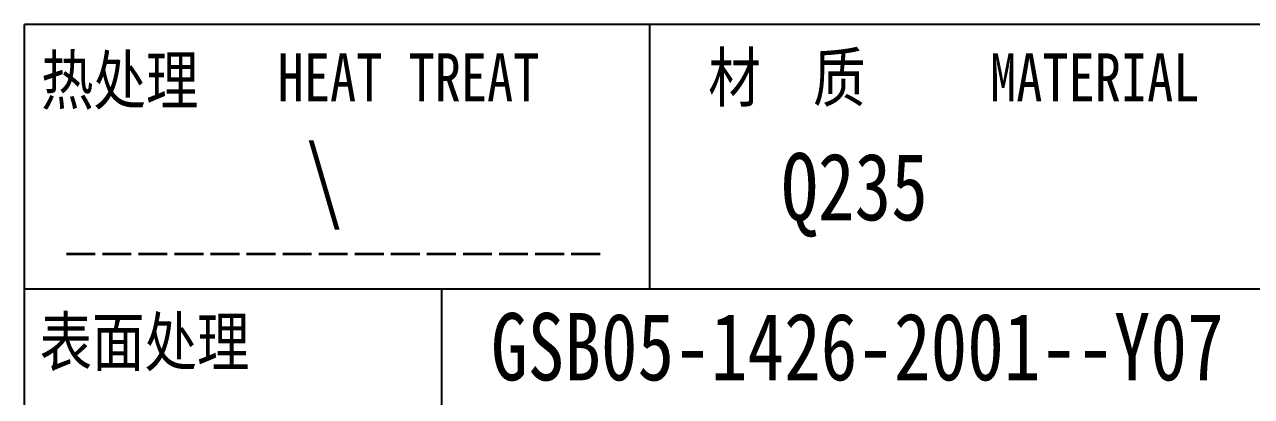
# Model space of a CAD drawing. Header units: millimetres. Extents: x 1333 to 58474, y -42879 to 3618.
# Drawn here: x 52546 to 52609.8, y 758 to 777.4 of the extents above; entities that cross this region are included whole.
import ezdxf
from ezdxf.enums import TextEntityAlignment as Align

# ---------------------------------------------------------------- set-up
doc = ezdxf.new("R2010")
doc.units = ezdxf.units.MM
doc.header["$LTSCALE"] = 0.5
doc.linetypes.add('AM_ISO02W050x2', pattern=[3.75, 3, -0.75])
for name, color, linetype in [('图\\M+19E79\\M+195B6\\M+18E9A', 7, 'Continuous'), ('材质', 7, 'Continuous'), ('表面处理', 7, 'Continuous')]:
    doc.layers.add(name, color=color, linetype=linetype)
for name, color, linetype, lineweight in [('图框', 7, 'Continuous', 18), ('热处理', 7, 'Continuous', 20), ('粗虚线', 6, 'AM_ISO02W050x2', 35)]:
    doc.layers.add(name, color=color, linetype=linetype, lineweight=lineweight)
doc.styles.add('国标', font='simfang.ttf', dxfattribs={"width": 0.8})

# ---------------------------------------------------------------- blocks, each defined once
blk = doc.blocks.new('GZDEH零件A3图框V01版')
at = {"layer": '图\\M+19E79\\M+195B6\\M+18E9A', "color": 7}
blk.add_line((3272.49, -1788.461), (3092.49, -1788.461), dxfattribs=at)
at = {"layer": '图\\M+19E79\\M+195B6\\M+18E9A', "color": 9}
for p, q in [((3272.49, -1788.461), (3092.49, -1788.461)), ((3124.99, -1788.461), (3124.99, -1802.211)), ((3181.99, -1802.211), (3092.49, -1802.211)), ((3114.17, -1802.211), (3114.17, -1815.961))]:
    blk.add_line(p, q, dxfattribs=at)
at = {"layer": '图\\M+19E79\\M+195B6\\M+18E9A', "color": 9, "linetype": 'Continuous'}
blk.add_line((3092.49, -1832.961), (3092.49, -1788.461), dxfattribs=at)
at = {"layer": '图\\M+19E79\\M+195B6\\M+18E9A', "color": 9, "style": '国标', "width": 0.8}
for s, p in [('热处理', (3093.349, -1792.606)), ('材  质', (3128.037, -1792.46)), ('表面处理', (3093.275, -1806.208))]:
    blk.add_text(s, height=2.5, dxfattribs=at).set_placement(p)
for s, p in [('HEAT TREAT', (3112.454, -1792.456)), ('MATERIAL', (3148.136, -1792.46))]:
    blk.add_text(s, height=2.5, dxfattribs=at).set_placement(p, align=Align.CENTER)
blk = doc.blocks.new('DEH A3')
at = {"layer": '图框'}
blk.add_blockref('GZDEH零件A3图框V01版', (-2857.49, 1846.461), dxfattribs=at)

msp = doc.modelspace()

# ---------------------------------------------------------------- linework, layer by layer
at = {"layer": '粗虚线'}
msp.add_line((52548.142, 765.446), (52576.004, 765.446), dxfattribs=at)

# ---------------------------------------------------------------- block references
at = {"layer": '图框'}
msp.add_blockref('DEH A3', (52310.968, 719.375), dxfattribs=at)

# ---------------------------------------------------------------- texts
at = {"layer": '材质', "color": 3, "style": '国标', "width": 0.8}
msp.add_text('Q235', height=3.5, dxfattribs=at).set_placement((52589.126, 767.194), align=Align.CENTER)
at = {"layer": '热处理', "color": 3, "style": '国标', "width": 0.8}
msp.add_text('\\', height=3.5, dxfattribs=at).set_placement((52561.547, 767.571), align=Align.CENTER)
at = {"layer": '表面处理', "color": 3, "style": '国标', "width": 0.8}
msp.add_text('GSB05-1426-2001--Y07', height=3.5, dxfattribs=at).set_placement((52589.268, 758.878), align=Align.CENTER)

doc.saveas('drawing.dxf')
